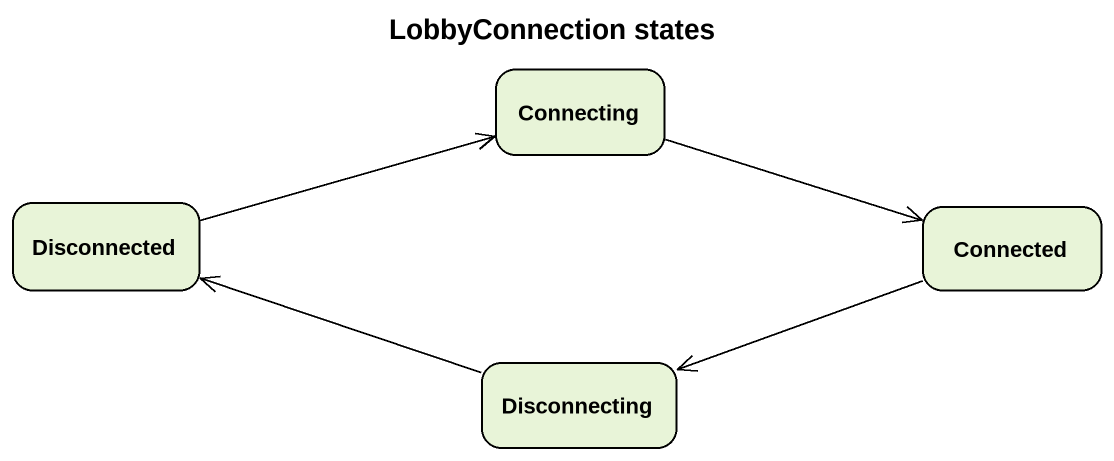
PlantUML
@startuml
title LobbyConnection states
hide empty description
state Connecting
state Disconnected
state Connected
state Disconnecting
Connecting -right-> Connected
Disconnected -right-> Connecting
Connected -left-> Disconnecting
Disconnecting -left-> Disconnected
@enduml
